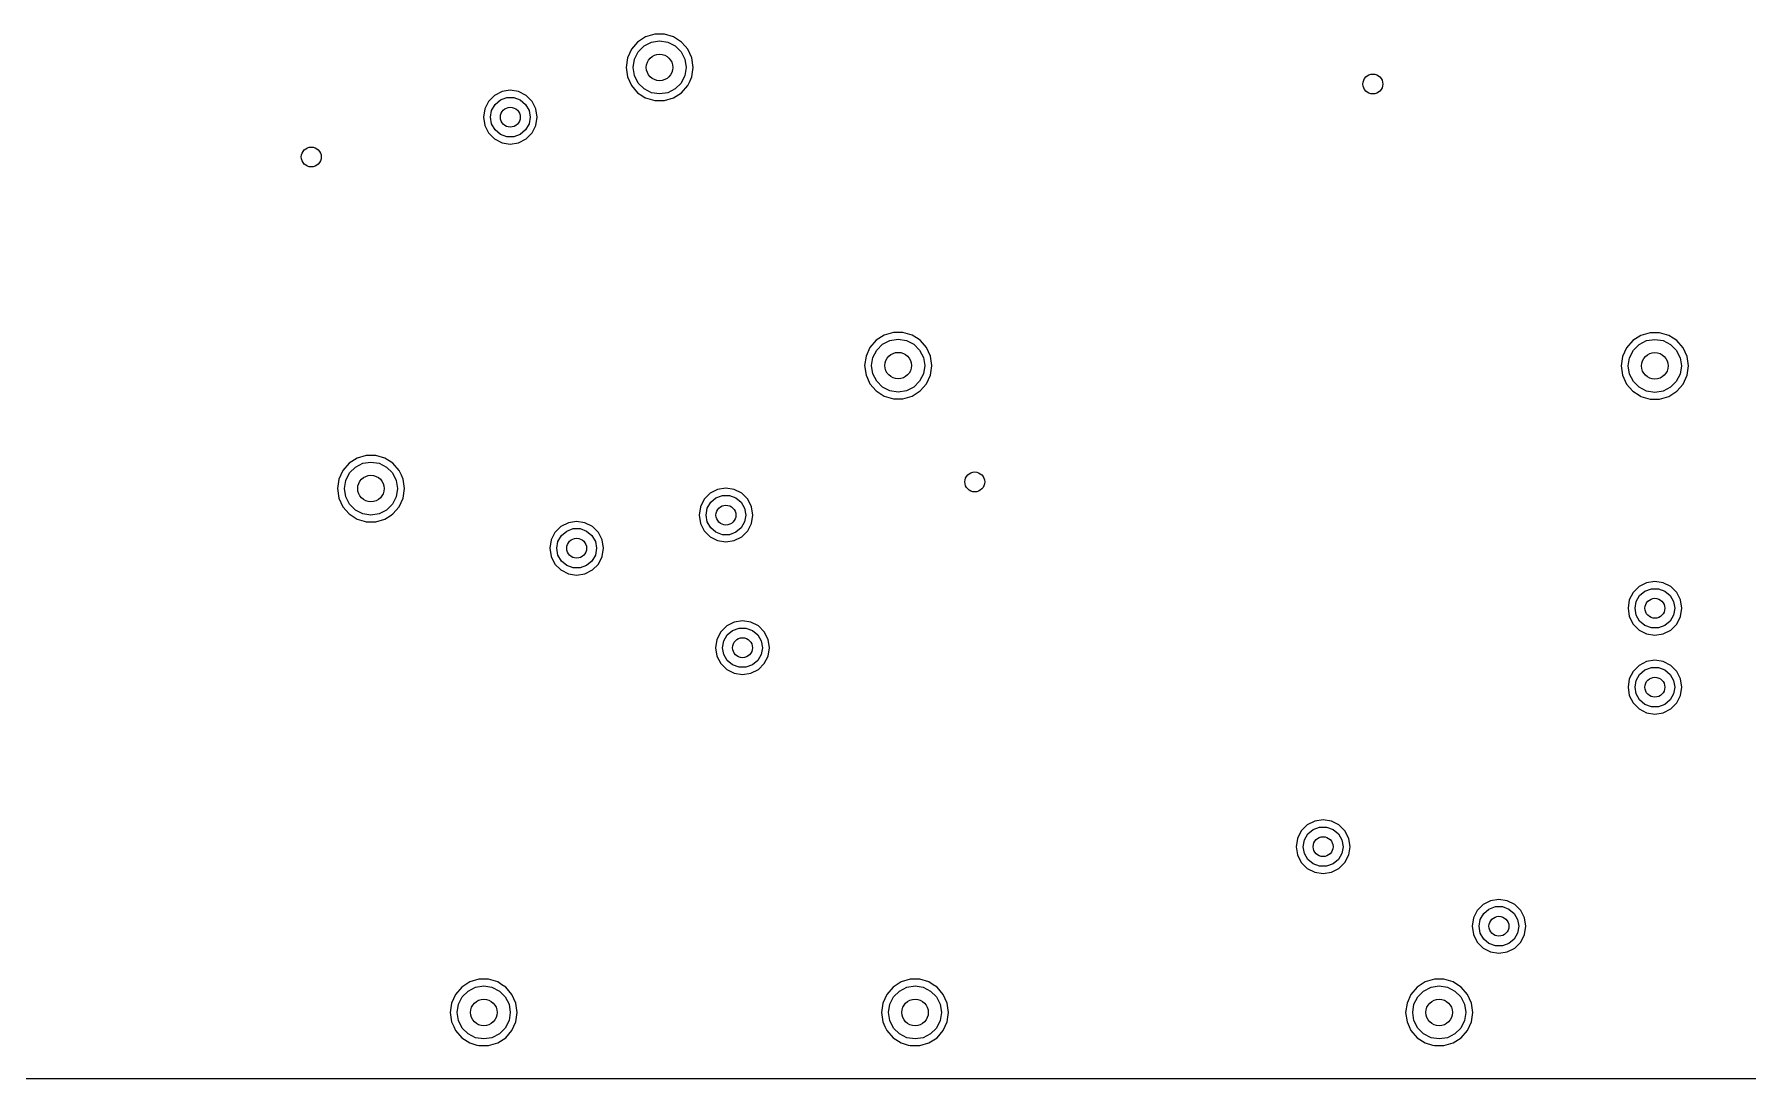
# Model space of a CAD drawing. Extents: x 107 to 211, y -135 to -72.
# Drawn here: x 132.83 to 158.65, y -135.5 to -119.75 of the extents above; entities that cross this region are included whole.
import ezdxf

# ---------------------------------------------------------------- set-up
doc = ezdxf.new("R2010")
doc.units = 0
doc.layers.add('BLACK', color=7, linetype='CONTINUOUS')

msp = doc.modelspace()

# ---------------------------------------------------------------- linework, layer by layer
at = {"layer": 'BLACK', "linetype": 'CONTINUOUS'}
for p, q in [((142.039945, -119.790047), (141.918875, -119.867855)), ((142.039949, -119.790046), (142.039945, -119.790047)), ((142.178036, -119.7495), (142.039949, -119.790046)), ((142.178039, -119.7495), (142.178036, -119.7495)), ((142.321961, -119.7495), (142.178039, -119.7495)), ((142.321964, -119.7495), (142.321961, -119.7495)), ((142.46005, -119.790046), (142.321964, -119.7495)), ((142.460054, -119.790047), (142.46005, -119.790046)), ((142.519184, -119.828048), (142.460054, -119.790047)), ((141.824623, -119.976626), (141.764834, -120.107545)), ((141.918868, -119.86786), (141.824623, -119.976626)), ((141.869577, -120.126393), (141.926393, -120.014886)), ((141.918875, -119.867855), (141.918868, -119.86786)), ((141.926393, -120.014886), (142.014886, -119.926393)), ((142.014886, -119.926393), (142.126393, -119.869577)), ((142.126393, -119.869577), (142.25, -119.85)), ((142.25, -119.85), (142.373607, -119.869577)), ((142.373607, -119.869577), (142.485114, -119.926393)), ((142.485114, -119.926393), (142.573607, -120.014886)), ((142.581128, -119.867857), (142.519184, -119.828048)), ((142.573607, -120.014886), (142.630423, -120.126393)), ((142.581129, -119.867859), (142.581128, -119.867857)), ((142.581131, -119.86786), (142.581129, -119.867859)), ((142.634433, -119.929375), (142.581131, -119.86786)), ((142.675377, -119.976627), (142.634433, -119.929375)), ((142.735165, -120.107543), (142.675377, -119.976627)), ((141.764834, -120.107545), (141.744353, -120.25)), ((141.744353, -120.25), (141.764834, -120.392454)), ((141.85, -120.25), (141.869577, -120.126393)), ((141.869577, -120.373607), (141.85, -120.25)), ((142.630423, -120.126393), (142.65, -120.25)), ((142.65, -120.25), (142.630423, -120.373607)), ((142.755647, -120.25), (142.735165, -120.107543)), ((142.735165, -120.392457), (142.755647, -120.25)), ((140, -120.594508), (139.874698, -120.614353)), ((140.125301, -120.614353), (140, -120.594508)), ((141.764834, -120.392454), (141.824623, -120.523373)), ((141.824623, -120.523373), (141.918868, -120.632139)), ((141.926393, -120.485114), (141.869577, -120.373607)), ((142.014886, -120.573607), (141.926393, -120.485114)), ((142.126393, -120.630423), (142.014886, -120.573607)), ((142.485114, -120.573607), (142.373607, -120.630423)), ((142.573607, -120.485114), (142.485114, -120.573607)), ((142.630423, -120.373607), (142.573607, -120.485114)), ((142.581128, -120.632143), (142.675377, -120.523373)), ((142.675377, -120.523373), (142.704319, -120.46)), ((142.704319, -120.46), (142.735165, -120.392457)), ((139.671951, -120.761656), (139.614353, -120.874698)), ((139.761656, -120.671951), (139.671951, -120.761656)), ((139.718092, -120.897394), (139.770187, -120.807164)), ((139.874698, -120.614353), (139.761656, -120.671951)), ((139.770187, -120.807164), (139.85, -120.740192)), ((139.85, -120.740192), (139.947906, -120.704558)), ((139.947906, -120.704558), (140.052094, -120.704558)), ((140.052094, -120.704558), (140.15, -120.740192)), ((140.125302, -120.614353), (140.125301, -120.614353)), ((140.125304, -120.614354), (140.125302, -120.614353)), ((140.238342, -120.67195), (140.125304, -120.614354)), ((140.15, -120.740192), (140.229813, -120.807164)), ((140.229813, -120.807164), (140.281908, -120.897394)), ((140.32805, -120.761658), (140.238342, -120.67195)), ((140.385646, -120.874696), (140.32805, -120.761658)), ((141.918868, -120.632139), (141.918869, -120.63214)), ((141.918869, -120.63214), (141.918872, -120.632143)), ((141.918872, -120.632143), (141.980815, -120.671951)), ((141.980815, -120.671951), (142.033576, -120.705859)), ((142.033576, -120.705859), (142.039947, -120.709953)), ((142.039947, -120.709953), (142.142279, -120.74)), ((142.25, -120.65), (142.126393, -120.630423)), ((142.142279, -120.74), (142.178035, -120.750499)), ((142.178035, -120.750499), (142.178037, -120.7505)), ((142.178037, -120.7505), (142.178039, -120.7505)), ((142.178039, -120.7505), (142.321963, -120.7505)), ((142.373607, -120.630423), (142.25, -120.65)), ((142.321963, -120.7505), (142.321964, -120.750499)), ((142.321964, -120.750499), (142.460053, -120.709953)), ((142.460053, -120.709953), (142.581128, -120.632143)), ((139.614353, -120.874698), (139.594508, -121)), ((139.594508, -121), (139.614353, -121.125301)), ((139.7, -121), (139.718092, -120.897394)), ((139.718092, -121.102606), (139.7, -121)), ((139.770187, -121.192836), (139.718092, -121.102606)), ((140.281908, -121.102606), (140.229813, -121.192836)), ((140.281908, -120.897394), (140.3, -121)), ((140.3, -121), (140.281908, -121.102606)), ((140.405492, -121), (140.385646, -120.874696)), ((140.385646, -121.125304), (140.405492, -121)), ((139.614353, -121.125301), (139.614353, -121.125302)), ((139.614353, -121.125302), (139.614354, -121.125304)), ((139.614354, -121.125304), (139.67195, -121.238342)), ((139.67195, -121.238342), (139.761658, -121.32805)), ((139.761658, -121.32805), (139.874696, -121.385646)), ((139.85, -121.259808), (139.770187, -121.192836)), ((139.947906, -121.295442), (139.85, -121.259808)), ((140.052094, -121.295442), (139.947906, -121.295442)), ((140.15, -121.259808), (140.052094, -121.295442)), ((140.125304, -121.385646), (140.238342, -121.32805)), ((140.229813, -121.192836), (140.15, -121.259808)), ((140.238342, -121.32805), (140.32805, -121.238342)), ((140.32805, -121.238342), (140.385646, -121.125304)), ((139.874696, -121.385646), (140, -121.405492)), ((140, -121.405492), (140.125304, -121.385646)), ((145.420574, -124.472577), (145.360785, -124.603496)), ((145.514819, -124.363811), (145.420574, -124.472577)), ((145.514826, -124.363806), (145.514819, -124.363811)), ((145.635896, -124.285998), (145.514826, -124.363806)), ((145.522344, -124.510837), (145.610837, -124.422344)), ((145.610837, -124.422344), (145.722344, -124.365528)), ((145.6359, -124.285997), (145.635896, -124.285998)), ((145.773987, -124.245451), (145.6359, -124.285997)), ((145.722344, -124.365528), (145.845951, -124.345951)), ((145.77399, -124.245451), (145.773987, -124.245451)), ((145.917912, -124.245451), (145.77399, -124.245451)), ((145.845951, -124.345951), (145.969558, -124.365528)), ((145.917915, -124.245451), (145.917912, -124.245451)), ((146.056001, -124.285997), (145.917915, -124.245451)), ((145.969558, -124.365528), (146.081065, -124.422344)), ((146.056005, -124.285998), (146.056001, -124.285997)), ((146.120133, -124.327211), (146.056005, -124.285998)), ((146.081065, -124.422344), (146.169558, -124.510837)), ((146.177079, -124.363808), (146.120133, -124.327211)), ((146.17708, -124.36381), (146.177079, -124.363808)), ((146.177082, -124.363811), (146.17708, -124.36381)), ((146.18059, -124.36786), (146.177082, -124.363811)), ((146.271328, -124.472578), (146.18059, -124.36786)), ((146.331116, -124.603494), (146.271328, -124.472578)), ((156.918868, -124.36786), (156.824623, -124.476626)), ((156.918875, -124.367855), (156.918868, -124.36786)), ((157.039945, -124.290047), (156.918875, -124.367855)), ((156.926393, -124.514886), (157.014886, -124.426393)), ((157.014886, -124.426393), (157.126393, -124.369577)), ((157.039949, -124.290046), (157.039945, -124.290047)), ((157.178036, -124.2495), (157.039949, -124.290046)), ((157.126393, -124.369577), (157.25, -124.35)), ((157.178039, -124.2495), (157.178036, -124.2495)), ((157.321961, -124.2495), (157.178039, -124.2495)), ((157.25, -124.35), (157.373607, -124.369577)), ((157.321964, -124.2495), (157.321961, -124.2495)), ((157.46005, -124.290046), (157.321964, -124.2495)), ((157.373607, -124.369577), (157.485114, -124.426393)), ((157.460054, -124.290047), (157.46005, -124.290046)), ((157.524182, -124.33126), (157.460054, -124.290047)), ((157.485114, -124.426393), (157.573607, -124.514886)), ((157.581128, -124.367857), (157.524182, -124.33126)), ((157.675377, -124.476627), (157.581128, -124.367857)), ((145.360785, -124.603496), (145.340304, -124.745951)), ((145.445951, -124.745951), (145.465528, -124.622344)), ((145.465528, -124.622344), (145.522344, -124.510837)), ((146.169558, -124.510837), (146.226374, -124.622344)), ((146.226374, -124.622344), (146.245951, -124.745951)), ((146.351598, -124.745951), (146.331116, -124.603494)), ((156.764834, -124.607545), (156.744353, -124.75)), ((156.824623, -124.476626), (156.764834, -124.607545)), ((156.85, -124.75), (156.869577, -124.626393)), ((156.869577, -124.626393), (156.926393, -124.514886)), ((157.573607, -124.514886), (157.630423, -124.626393)), ((157.630423, -124.626393), (157.65, -124.75)), ((157.735165, -124.607543), (157.675377, -124.476627)), ((157.755647, -124.75), (157.735165, -124.607543)), ((145.340304, -124.745951), (145.360785, -124.888405)), ((145.360785, -124.888405), (145.360785, -124.888406)), ((145.360785, -124.888406), (145.360786, -124.888408)), ((145.360786, -124.888408), (145.383254, -124.937605)), ((145.383254, -124.937605), (145.420574, -125.019324)), ((145.465528, -124.869558), (145.445951, -124.745951)), ((145.522344, -124.981065), (145.465528, -124.869558)), ((145.610837, -125.069558), (145.522344, -124.981065)), ((146.169558, -124.981065), (146.081065, -125.069558)), ((146.226374, -124.869558), (146.169558, -124.981065)), ((146.245951, -124.745951), (146.226374, -124.869558)), ((146.271328, -125.019324), (146.331116, -124.888408)), ((146.331116, -124.888408), (146.351016, -124.75)), ((146.351016, -124.75), (146.351598, -124.745951)), ((156.744353, -124.75), (156.764834, -124.892454)), ((156.764834, -124.892454), (156.824623, -125.023373)), ((156.869577, -124.873607), (156.85, -124.75)), ((156.926393, -124.985114), (156.869577, -124.873607)), ((157.014886, -125.073607), (156.926393, -124.985114)), ((157.573607, -124.985114), (157.485114, -125.073607)), ((157.630423, -124.873607), (157.573607, -124.985114)), ((157.65, -124.75), (157.630423, -124.873607)), ((157.675377, -125.023373), (157.735165, -124.892457)), ((157.735165, -124.892457), (157.755647, -124.75)), ((145.420574, -125.019324), (145.514819, -125.12809)), ((145.514819, -125.12809), (145.51482, -125.128091)), ((145.51482, -125.128091), (145.514823, -125.128094)), ((145.514823, -125.128094), (145.635898, -125.205904)), ((145.722344, -125.126374), (145.610837, -125.069558)), ((145.635898, -125.205904), (145.742354, -125.237162)), ((145.845951, -125.145951), (145.722344, -125.126374)), ((145.742354, -125.237162), (145.773986, -125.24645)), ((145.773986, -125.24645), (145.773988, -125.246451)), ((145.773988, -125.246451), (145.77399, -125.246451)), ((145.77399, -125.246451), (145.917914, -125.246451)), ((145.969558, -125.126374), (145.845951, -125.145951)), ((145.917914, -125.246451), (145.917915, -125.24645)), ((145.917915, -125.24645), (146.056004, -125.205904)), ((146.081065, -125.069558), (145.969558, -125.126374)), ((146.056004, -125.205904), (146.177079, -125.128094)), ((146.177079, -125.128094), (146.271328, -125.019324)), ((156.824623, -125.023373), (156.918868, -125.132139)), ((156.918868, -125.132139), (156.918869, -125.13214)), ((156.918869, -125.13214), (156.918872, -125.132143)), ((156.918872, -125.132143), (157.011474, -125.191654)), ((157.011474, -125.191654), (157.033646, -125.205904)), ((157.126393, -125.130423), (157.014886, -125.073607)), ((157.033646, -125.205904), (157.039947, -125.209953)), ((157.039947, -125.209953), (157.146403, -125.241211)), ((157.25, -125.15), (157.126393, -125.130423)), ((157.146403, -125.241211), (157.178035, -125.250499)), ((157.373607, -125.130423), (157.25, -125.15)), ((157.321964, -125.250499), (157.460053, -125.209953)), ((157.485114, -125.073607), (157.373607, -125.130423)), ((157.460053, -125.209953), (157.581128, -125.132143)), ((157.581128, -125.132143), (157.675377, -125.023373)), ((157.178035, -125.250499), (157.178037, -125.2505)), ((157.178037, -125.2505), (157.178039, -125.2505)), ((157.178039, -125.2505), (157.321963, -125.2505)), ((157.321963, -125.2505), (157.321964, -125.250499)), ((137.568868, -126.21786), (137.474623, -126.326626)), ((137.568875, -126.217855), (137.568868, -126.21786)), ((137.689945, -126.140047), (137.568875, -126.217855)), ((137.576393, -126.364886), (137.664886, -126.276393)), ((137.664886, -126.276393), (137.776393, -126.219577)), ((137.689949, -126.140046), (137.689945, -126.140047)), ((137.828036, -126.0995), (137.689949, -126.140046)), ((137.776393, -126.219577), (137.9, -126.2)), ((137.828039, -126.0995), (137.828036, -126.0995)), ((137.971961, -126.0995), (137.828039, -126.0995)), ((137.9, -126.2), (138.023607, -126.219577)), ((137.971964, -126.0995), (137.971961, -126.0995)), ((138.11005, -126.140046), (137.971964, -126.0995)), ((138.023607, -126.219577), (138.135114, -126.276393)), ((138.110054, -126.140047), (138.11005, -126.140046)), ((138.174182, -126.18126), (138.110054, -126.140047)), ((138.135114, -126.276393), (138.223607, -126.364886)), ((138.231128, -126.217857), (138.174182, -126.18126)), ((138.325377, -126.326627), (138.231128, -126.217857)), ((137.414834, -126.457545), (137.394353, -126.6)), ((137.474623, -126.326626), (137.414834, -126.457545)), ((137.5, -126.6), (137.519577, -126.476393)), ((137.519577, -126.476393), (137.576393, -126.364886)), ((138.223607, -126.364886), (138.280423, -126.476393)), ((138.280423, -126.476393), (138.3, -126.6)), ((138.358839, -126.399897), (138.325377, -126.326627)), ((138.385165, -126.457543), (138.358839, -126.399897)), ((138.405647, -126.6), (138.385165, -126.457543)), ((137.394353, -126.6), (137.414834, -126.742454)), ((137.414834, -126.742454), (137.414834, -126.742455)), ((137.414834, -126.742455), (137.414835, -126.742457)), ((137.414835, -126.742457), (137.474623, -126.873373)), ((137.519577, -126.723607), (137.5, -126.6)), ((137.576393, -126.835114), (137.519577, -126.723607)), ((138.280423, -126.723607), (138.223607, -126.835114)), ((138.3, -126.6), (138.280423, -126.723607)), ((138.325377, -126.873373), (138.385165, -126.742457)), ((138.385165, -126.742457), (138.405647, -126.6)), ((142.921951, -126.761656), (142.864353, -126.874698)), ((143.011656, -126.671951), (142.921951, -126.761656)), ((143.124698, -126.614353), (143.011656, -126.671951)), ((143.020187, -126.807164), (143.1, -126.740192)), ((143.1, -126.740192), (143.197906, -126.704558)), ((143.25, -126.594508), (143.124698, -126.614353)), ((143.197906, -126.704558), (143.302094, -126.704558)), ((143.375301, -126.614353), (143.25, -126.594508)), ((143.302094, -126.704558), (143.4, -126.740192)), ((143.375302, -126.614353), (143.375301, -126.614353)), ((143.375304, -126.614354), (143.375302, -126.614353)), ((143.488342, -126.67195), (143.375304, -126.614354)), ((143.4, -126.740192), (143.479813, -126.807164)), ((143.57805, -126.761658), (143.488342, -126.67195)), ((143.635646, -126.874696), (143.57805, -126.761658)), ((137.474623, -126.873373), (137.568868, -126.982139)), ((137.568868, -126.982139), (137.568869, -126.98214)), ((137.568869, -126.98214), (137.568872, -126.982143)), ((137.568872, -126.982143), (137.689947, -127.059953)), ((137.664886, -126.923607), (137.576393, -126.835114)), ((137.776393, -126.980423), (137.664886, -126.923607)), ((137.9, -127), (137.776393, -126.980423)), ((138.023607, -126.980423), (137.9, -127)), ((138.135114, -126.923607), (138.023607, -126.980423)), ((138.110053, -127.059953), (138.203342, -127)), ((138.223607, -126.835114), (138.135114, -126.923607)), ((138.203342, -127), (138.231128, -126.982143)), ((138.231128, -126.982143), (138.325377, -126.873373)), ((142.864353, -126.874698), (142.844508, -127)), ((142.844508, -127), (142.864353, -127.125301)), ((142.95, -127), (142.968092, -126.897394)), ((142.968092, -127.102606), (142.95, -127)), ((142.968092, -126.897394), (143.020187, -126.807164)), ((143.479813, -126.807164), (143.531908, -126.897394)), ((143.531908, -126.897394), (143.55, -127)), ((143.55, -127), (143.531908, -127.102606)), ((143.655492, -127), (143.635646, -126.874696)), ((143.635646, -127.125304), (143.655492, -127)), ((137.689947, -127.059953), (137.796403, -127.091211)), ((137.796403, -127.091211), (137.828035, -127.100499)), ((137.828035, -127.100499), (137.828037, -127.1005)), ((137.828037, -127.1005), (137.828039, -127.1005)), ((137.828039, -127.1005), (137.971963, -127.1005)), ((137.971963, -127.1005), (137.971964, -127.100499)), ((137.971964, -127.100499), (138.110053, -127.059953)), ((140.671951, -127.261656), (140.614353, -127.374698)), ((140.761656, -127.171951), (140.671951, -127.261656)), ((140.718092, -127.397394), (140.770187, -127.307164)), ((140.874698, -127.114353), (140.761656, -127.171951)), ((140.770187, -127.307164), (140.85, -127.240192)), ((140.85, -127.240192), (140.947906, -127.204558)), ((141, -127.094508), (140.874698, -127.114353)), ((140.947906, -127.204558), (141.052094, -127.204558)), ((141.125301, -127.114353), (141, -127.094508)), ((141.052094, -127.204558), (141.15, -127.240192)), ((141.125302, -127.114353), (141.125301, -127.114353)), ((141.125304, -127.114354), (141.125302, -127.114353)), ((141.238342, -127.17195), (141.125304, -127.114354)), ((141.15, -127.240192), (141.229813, -127.307164)), ((141.229813, -127.307164), (141.281908, -127.397394)), ((141.32805, -127.261658), (141.238342, -127.17195)), ((141.385646, -127.374696), (141.32805, -127.261658)), ((142.864353, -127.125301), (142.864353, -127.125302)), ((142.864353, -127.125302), (142.864354, -127.125304)), ((142.864354, -127.125304), (142.92195, -127.238342)), ((142.92195, -127.238342), (143.011658, -127.32805)), ((143.020187, -127.192836), (142.968092, -127.102606)), ((143.1, -127.259808), (143.020187, -127.192836)), ((143.197906, -127.295442), (143.1, -127.259808)), ((143.302094, -127.295442), (143.197906, -127.295442)), ((143.4, -127.259808), (143.302094, -127.295442)), ((143.479813, -127.192836), (143.4, -127.259808)), ((143.531908, -127.102606), (143.479813, -127.192836)), ((143.488342, -127.32805), (143.57805, -127.238342)), ((143.57805, -127.238342), (143.635646, -127.125304)), ((140.614353, -127.374698), (140.594508, -127.5)), ((140.594508, -127.5), (140.614353, -127.625301)), ((140.7, -127.5), (140.718092, -127.397394)), ((140.718092, -127.602606), (140.7, -127.5)), ((141.281908, -127.397394), (141.3, -127.5)), ((141.3, -127.5), (141.281908, -127.602606)), ((141.405492, -127.5), (141.385646, -127.374696)), ((141.385646, -127.625304), (141.405492, -127.5)), ((143.011658, -127.32805), (143.124696, -127.385646)), ((143.124696, -127.385646), (143.25, -127.405492)), ((143.25, -127.405492), (143.375304, -127.385646)), ((143.375304, -127.385646), (143.488342, -127.32805)), ((140.614353, -127.625301), (140.614353, -127.625302)), ((140.614353, -127.625302), (140.614354, -127.625304)), ((140.614354, -127.625304), (140.67195, -127.738342)), ((140.67195, -127.738342), (140.761658, -127.82805)), ((140.770187, -127.692836), (140.718092, -127.602606)), ((140.761658, -127.82805), (140.874696, -127.885646)), ((140.85, -127.759808), (140.770187, -127.692836)), ((140.947906, -127.795442), (140.85, -127.759808)), ((141.052094, -127.795442), (140.947906, -127.795442)), ((141.15, -127.759808), (141.052094, -127.795442)), ((141.125304, -127.885646), (141.238342, -127.82805)), ((141.229813, -127.692836), (141.15, -127.759808)), ((141.281908, -127.602606), (141.229813, -127.692836)), ((141.238342, -127.82805), (141.32805, -127.738342)), ((141.32805, -127.738342), (141.385646, -127.625304)), ((140.874696, -127.885646), (141, -127.905492)), ((141, -127.905492), (141.125304, -127.885646)), ((157.012607, -128.076951), (156.922902, -128.166656)), ((157.125649, -128.019353), (157.012607, -128.076951)), ((157.250951, -127.999508), (157.125649, -128.019353)), ((157.376252, -128.019353), (157.250951, -127.999508)), ((157.376253, -128.019353), (157.376252, -128.019353)), ((157.376255, -128.019354), (157.376253, -128.019353)), ((157.489293, -128.07695), (157.376255, -128.019354)), ((157.579001, -128.166658), (157.489293, -128.07695)), ((156.865304, -128.279698), (156.845459, -128.405)), ((156.922902, -128.166656), (156.865304, -128.279698)), ((156.950951, -128.405), (156.969043, -128.302394)), ((156.969043, -128.302394), (157.021138, -128.212164)), ((157.021138, -128.212164), (157.100951, -128.145192)), ((157.100951, -128.145192), (157.198857, -128.109558)), ((157.198857, -128.109558), (157.303045, -128.109558)), ((157.303045, -128.109558), (157.400951, -128.145192)), ((157.400951, -128.145192), (157.480764, -128.212164)), ((157.480764, -128.212164), (157.532859, -128.302394)), ((157.532859, -128.302394), (157.550951, -128.405)), ((157.636597, -128.279696), (157.579001, -128.166658)), ((157.656443, -128.405), (157.636597, -128.279696)), ((143.5, -128.594508), (143.374698, -128.614353)), ((143.625301, -128.614353), (143.5, -128.594508)), ((156.845459, -128.405), (156.865304, -128.530301)), ((156.865304, -128.530301), (156.865304, -128.530302)), ((156.865304, -128.530302), (156.865305, -128.530304)), ((156.865305, -128.530304), (156.922901, -128.643342)), ((156.969043, -128.507606), (156.950951, -128.405)), ((157.021138, -128.597836), (156.969043, -128.507606)), ((157.100951, -128.664808), (157.021138, -128.597836)), ((157.480764, -128.597836), (157.400951, -128.664808)), ((157.532859, -128.507606), (157.480764, -128.597836)), ((157.550951, -128.405), (157.532859, -128.507606)), ((157.579001, -128.643342), (157.636597, -128.530304)), ((157.636597, -128.530304), (157.656443, -128.405)), ((143.171951, -128.761656), (143.114353, -128.874698)), ((143.261656, -128.671951), (143.171951, -128.761656)), ((143.218092, -128.897394), (143.270187, -128.807164)), ((143.374698, -128.614353), (143.261656, -128.671951)), ((143.270187, -128.807164), (143.35, -128.740192)), ((143.35, -128.740192), (143.447906, -128.704558)), ((143.447906, -128.704558), (143.552094, -128.704558)), ((143.552094, -128.704558), (143.65, -128.740192)), ((143.625302, -128.614353), (143.625301, -128.614353)), ((143.625304, -128.614354), (143.625302, -128.614353)), ((143.738342, -128.67195), (143.625304, -128.614354)), ((143.65, -128.740192), (143.729813, -128.807164)), ((143.729813, -128.807164), (143.781908, -128.897394)), ((143.82805, -128.761658), (143.738342, -128.67195)), ((143.885646, -128.874696), (143.82805, -128.761658)), ((156.922901, -128.643342), (157.012609, -128.73305)), ((157.012609, -128.73305), (157.125647, -128.790646)), ((157.198857, -128.700442), (157.100951, -128.664808)), ((157.125647, -128.790646), (157.250951, -128.810492)), ((157.303045, -128.700442), (157.198857, -128.700442)), ((157.250951, -128.810492), (157.376255, -128.790646)), ((157.400951, -128.664808), (157.303045, -128.700442)), ((157.376255, -128.790646), (157.489293, -128.73305)), ((157.489293, -128.73305), (157.579001, -128.643342)), ((143.114353, -128.874698), (143.094508, -129)), ((143.094508, -129), (143.114353, -129.125301)), ((143.2, -129), (143.218092, -128.897394)), ((143.218092, -129.102606), (143.2, -129)), ((143.270187, -129.192836), (143.218092, -129.102606)), ((143.781908, -129.102606), (143.729813, -129.192836)), ((143.781908, -128.897394), (143.8, -129)), ((143.8, -129), (143.781908, -129.102606)), ((143.905492, -129), (143.885646, -128.874696)), ((143.885646, -129.125304), (143.905492, -129)), ((143.114353, -129.125301), (143.114353, -129.125302)), ((143.114353, -129.125302), (143.114354, -129.125304)), ((143.114354, -129.125304), (143.17195, -129.238342)), ((143.17195, -129.238342), (143.261658, -129.32805)), ((143.261658, -129.32805), (143.374696, -129.385646)), ((143.35, -129.259808), (143.270187, -129.192836)), ((143.447906, -129.295442), (143.35, -129.259808)), ((143.552094, -129.295442), (143.447906, -129.295442)), ((143.65, -129.259808), (143.552094, -129.295442)), ((143.625304, -129.385646), (143.738342, -129.32805)), ((143.729813, -129.192836), (143.65, -129.259808)), ((143.738342, -129.32805), (143.82805, -129.238342)), ((143.82805, -129.238342), (143.885646, -129.125304)), ((156.922902, -129.356656), (156.865304, -129.469698)), ((157.012607, -129.266951), (156.922902, -129.356656)), ((157.125649, -129.209353), (157.012607, -129.266951)), ((157.021138, -129.402164), (157.100951, -129.335192)), ((157.100951, -129.335192), (157.198857, -129.299558)), ((157.250951, -129.189508), (157.125649, -129.209353)), ((157.198857, -129.299558), (157.303045, -129.299558)), ((157.376252, -129.209353), (157.250951, -129.189508)), ((157.303045, -129.299558), (157.400951, -129.335192)), ((157.376253, -129.209353), (157.376252, -129.209353)), ((157.376255, -129.209354), (157.376253, -129.209353)), ((157.489293, -129.26695), (157.376255, -129.209354)), ((157.400951, -129.335192), (157.480764, -129.402164)), ((157.579001, -129.356658), (157.489293, -129.26695)), ((157.636597, -129.469696), (157.579001, -129.356658)), ((143.374696, -129.385646), (143.5, -129.405492)), ((143.5, -129.405492), (143.625304, -129.385646)), ((156.865304, -129.469698), (156.845459, -129.595)), ((156.845459, -129.595), (156.865304, -129.720301)), ((156.950951, -129.595), (156.969043, -129.492394)), ((156.969043, -129.697606), (156.950951, -129.595)), ((156.969043, -129.492394), (157.021138, -129.402164)), ((157.480764, -129.402164), (157.532859, -129.492394)), ((157.532859, -129.492394), (157.550951, -129.595)), ((157.550951, -129.595), (157.532859, -129.697606)), ((157.656443, -129.595), (157.636597, -129.469696)), ((157.636597, -129.720304), (157.656443, -129.595)), ((156.865304, -129.720301), (156.865304, -129.720302)), ((156.865304, -129.720302), (156.865305, -129.720304)), ((156.865305, -129.720304), (156.922901, -129.833342)), ((156.922901, -129.833342), (157.012609, -129.92305)), ((157.021138, -129.787836), (156.969043, -129.697606)), ((157.100951, -129.854808), (157.021138, -129.787836)), ((157.198857, -129.890442), (157.100951, -129.854808)), ((157.303045, -129.890442), (157.198857, -129.890442)), ((157.400951, -129.854808), (157.303045, -129.890442)), ((157.480764, -129.787836), (157.400951, -129.854808)), ((157.532859, -129.697606), (157.480764, -129.787836)), ((157.489293, -129.92305), (157.579001, -129.833342)), ((157.579001, -129.833342), (157.636597, -129.720304)), ((157.012609, -129.92305), (157.125647, -129.980646)), ((157.125647, -129.980646), (157.250951, -130.000492)), ((157.250951, -130.000492), (157.376255, -129.980646)), ((157.376255, -129.980646), (157.489293, -129.92305)), ((152.011656, -131.671951), (151.921951, -131.761656)), ((152.124698, -131.614353), (152.011656, -131.671951)), ((152.1, -131.740192), (152.197906, -131.704558)), ((152.25, -131.594508), (152.124698, -131.614353)), ((152.197906, -131.704558), (152.302094, -131.704558)), ((152.375301, -131.614353), (152.25, -131.594508)), ((152.302094, -131.704558), (152.4, -131.740192)), ((152.375302, -131.614353), (152.375301, -131.614353)), ((152.375304, -131.614354), (152.375302, -131.614353)), ((152.488342, -131.67195), (152.375304, -131.614354)), ((152.57805, -131.761658), (152.488342, -131.67195)), ((151.864353, -131.874698), (151.844508, -132)), ((151.921951, -131.761656), (151.864353, -131.874698)), ((151.95, -132), (151.968092, -131.897394)), ((151.968092, -131.897394), (152.020187, -131.807164)), ((152.020187, -131.807164), (152.1, -131.740192)), ((152.4, -131.740192), (152.479813, -131.807164)), ((152.479813, -131.807164), (152.531908, -131.897394)), ((152.531908, -131.897394), (152.55, -132)), ((152.635646, -131.874696), (152.57805, -131.761658)), ((152.655492, -132), (152.635646, -131.874696)), ((151.844508, -132), (151.864353, -132.125301)), ((151.864353, -132.125301), (151.864353, -132.125302)), ((151.864353, -132.125302), (151.864354, -132.125304)), ((151.864354, -132.125304), (151.92195, -132.238342)), ((151.968092, -132.102606), (151.95, -132)), ((152.020187, -132.192836), (151.968092, -132.102606)), ((152.1, -132.259808), (152.020187, -132.192836)), ((152.479813, -132.192836), (152.4, -132.259808)), ((152.531908, -132.102606), (152.479813, -132.192836)), ((152.55, -132), (152.531908, -132.102606)), ((152.57805, -132.238342), (152.635646, -132.125304)), ((152.635646, -132.125304), (152.655492, -132)), ((151.92195, -132.238342), (152.011658, -132.32805)), ((152.011658, -132.32805), (152.124696, -132.385646)), ((152.197906, -132.295442), (152.1, -132.259808)), ((152.124696, -132.385646), (152.25, -132.405492)), ((152.302094, -132.295442), (152.197906, -132.295442)), ((152.25, -132.405492), (152.375304, -132.385646)), ((152.4, -132.259808), (152.302094, -132.295442)), ((152.375304, -132.385646), (152.488342, -132.32805)), ((152.488342, -132.32805), (152.57805, -132.238342)), ((154.571951, -132.961656), (154.514353, -133.074698)), ((154.661656, -132.871951), (154.571951, -132.961656)), ((154.774698, -132.814353), (154.661656, -132.871951)), ((154.670187, -133.007164), (154.75, -132.940192)), ((154.75, -132.940192), (154.847906, -132.904558)), ((154.9, -132.794508), (154.774698, -132.814353)), ((154.847906, -132.904558), (154.952094, -132.904558)), ((155.025301, -132.814353), (154.9, -132.794508)), ((154.952094, -132.904558), (155.05, -132.940192)), ((155.025302, -132.814353), (155.025301, -132.814353)), ((155.025304, -132.814354), (155.025302, -132.814353)), ((155.138342, -132.87195), (155.025304, -132.814354)), ((155.05, -132.940192), (155.129813, -133.007164)), ((155.22805, -132.961658), (155.138342, -132.87195)), ((155.285646, -133.074696), (155.22805, -132.961658)), ((154.514353, -133.074698), (154.494508, -133.2)), ((154.494508, -133.2), (154.514353, -133.325301)), ((154.6, -133.2), (154.618092, -133.097394)), ((154.618092, -133.302606), (154.6, -133.2)), ((154.618092, -133.097394), (154.670187, -133.007164)), ((155.129813, -133.007164), (155.181908, -133.097394)), ((155.181908, -133.097394), (155.2, -133.2)), ((155.2, -133.2), (155.181908, -133.302606)), ((155.305492, -133.2), (155.285646, -133.074696)), ((155.285646, -133.325304), (155.305492, -133.2)), ((154.514353, -133.325301), (154.514353, -133.325302)), ((154.514353, -133.325302), (154.514354, -133.325304)), ((154.514354, -133.325304), (154.57195, -133.438342)), ((154.57195, -133.438342), (154.661658, -133.52805)), ((154.670187, -133.392836), (154.618092, -133.302606)), ((154.75, -133.459808), (154.670187, -133.392836)), ((154.847906, -133.495442), (154.75, -133.459808)), ((154.952094, -133.495442), (154.847906, -133.495442)), ((155.05, -133.459808), (154.952094, -133.495442)), ((155.129813, -133.392836), (155.05, -133.459808)), ((155.181908, -133.302606), (155.129813, -133.392836)), ((155.138342, -133.52805), (155.22805, -133.438342)), ((155.22805, -133.438342), (155.285646, -133.325304)), ((154.661658, -133.52805), (154.774696, -133.585646)), ((154.774696, -133.585646), (154.9, -133.605492)), ((154.9, -133.605492), (155.025304, -133.585646)), ((155.025304, -133.585646), (155.138342, -133.52805)), ((139.528036, -133.9995), (139.389949, -134.040046)), ((139.528039, -133.9995), (139.528036, -133.9995)), ((139.671961, -133.9995), (139.528039, -133.9995)), ((139.671964, -133.9995), (139.671961, -133.9995)), ((139.81005, -134.040046), (139.671964, -133.9995)), ((146.028036, -133.9995), (145.889949, -134.040046)), ((146.028039, -133.9995), (146.028036, -133.9995)), ((146.171961, -133.9995), (146.028039, -133.9995)), ((146.171964, -133.9995), (146.171961, -133.9995)), ((146.31005, -134.040046), (146.171964, -133.9995)), ((153.928036, -133.9995), (153.789949, -134.040046)), ((153.928039, -133.9995), (153.928036, -133.9995)), ((154.071961, -133.9995), (153.928039, -133.9995)), ((154.071964, -133.9995), (154.071961, -133.9995)), ((154.21005, -134.040046), (154.071964, -133.9995)), ((139.174623, -134.226626), (139.114834, -134.357545)), ((139.268868, -134.11786), (139.174623, -134.226626)), ((139.219577, -134.376393), (139.276393, -134.264886)), ((139.268875, -134.117855), (139.268868, -134.11786)), ((139.389945, -134.040047), (139.268875, -134.117855)), ((139.276393, -134.264886), (139.364886, -134.176393)), ((139.364886, -134.176393), (139.476393, -134.119577)), ((139.389949, -134.040046), (139.389945, -134.040047)), ((139.476393, -134.119577), (139.6, -134.1)), ((139.6, -134.1), (139.723607, -134.119577)), ((139.723607, -134.119577), (139.835114, -134.176393)), ((139.810054, -134.040047), (139.81005, -134.040046)), ((139.874182, -134.08126), (139.810054, -134.040047)), ((139.835114, -134.176393), (139.923607, -134.264886)), ((139.931128, -134.117857), (139.874182, -134.08126)), ((139.923607, -134.264886), (139.980423, -134.376393)), ((140.025377, -134.226627), (139.931128, -134.117857)), ((140.085165, -134.357543), (140.025377, -134.226627)), ((145.674623, -134.226626), (145.614834, -134.357545)), ((145.768868, -134.11786), (145.674623, -134.226626)), ((145.719577, -134.376393), (145.776393, -134.264886)), ((145.768875, -134.117855), (145.768868, -134.11786)), ((145.889945, -134.040047), (145.768875, -134.117855)), ((145.776393, -134.264886), (145.864886, -134.176393)), ((145.864886, -134.176393), (145.976393, -134.119577)), ((145.889949, -134.040046), (145.889945, -134.040047)), ((145.976393, -134.119577), (146.1, -134.1)), ((146.1, -134.1), (146.223607, -134.119577)), ((146.223607, -134.119577), (146.335114, -134.176393)), ((146.310054, -134.040047), (146.31005, -134.040046)), ((146.374182, -134.08126), (146.310054, -134.040047)), ((146.335114, -134.176393), (146.423607, -134.264886)), ((146.431128, -134.117857), (146.374182, -134.08126)), ((146.423607, -134.264886), (146.480423, -134.376393)), ((146.525377, -134.226627), (146.431128, -134.117857)), ((146.585165, -134.357543), (146.525377, -134.226627)), ((153.574623, -134.226626), (153.514834, -134.357545)), ((153.668868, -134.11786), (153.574623, -134.226626)), ((153.619577, -134.376393), (153.676393, -134.264886)), ((153.668875, -134.117855), (153.668868, -134.11786)), ((153.789945, -134.040047), (153.668875, -134.117855)), ((153.676393, -134.264886), (153.764886, -134.176393)), ((153.764886, -134.176393), (153.876393, -134.119577)), ((153.789949, -134.040046), (153.789945, -134.040047)), ((153.876393, -134.119577), (154, -134.1)), ((154, -134.1), (154.123607, -134.119577)), ((154.123607, -134.119577), (154.235114, -134.176393)), ((154.210054, -134.040047), (154.21005, -134.040046)), ((154.274182, -134.08126), (154.210054, -134.040047)), ((154.235114, -134.176393), (154.323607, -134.264886)), ((154.331128, -134.117857), (154.274182, -134.08126)), ((154.323607, -134.264886), (154.380423, -134.376393)), ((154.425377, -134.226627), (154.331128, -134.117857)), ((154.485165, -134.357543), (154.425377, -134.226627)), ((139.114834, -134.357545), (139.094353, -134.5)), ((139.094353, -134.5), (139.114834, -134.642454)), ((139.2, -134.5), (139.219577, -134.376393)), ((139.219577, -134.623607), (139.2, -134.5)), ((139.980423, -134.376393), (140, -134.5)), ((140, -134.5), (139.980423, -134.623607)), ((140.105647, -134.5), (140.085165, -134.357543)), ((140.085165, -134.642457), (140.105647, -134.5)), ((145.614834, -134.357545), (145.594353, -134.5)), ((145.594353, -134.5), (145.614834, -134.642454)), ((145.7, -134.5), (145.719577, -134.376393)), ((145.719577, -134.623607), (145.7, -134.5)), ((146.480423, -134.376393), (146.5, -134.5)), ((146.5, -134.5), (146.480423, -134.623607)), ((146.605647, -134.5), (146.585165, -134.357543)), ((146.585165, -134.642457), (146.605647, -134.5)), ((153.514834, -134.357545), (153.494353, -134.5)), ((153.494353, -134.5), (153.514834, -134.642454)), ((153.6, -134.5), (153.619577, -134.376393)), ((153.619577, -134.623607), (153.6, -134.5)), ((154.380423, -134.376393), (154.4, -134.5)), ((154.4, -134.5), (154.380423, -134.623607)), ((154.505647, -134.5), (154.485165, -134.357543)), ((154.485165, -134.642457), (154.505647, -134.5)), ((139.114834, -134.642454), (139.114834, -134.642455)), ((139.114834, -134.642455), (139.114835, -134.642457)), ((139.114835, -134.642457), (139.146713, -134.712259)), ((139.146713, -134.712259), (139.174623, -134.773373)), ((139.174623, -134.773373), (139.268868, -134.882139)), ((139.276393, -134.735114), (139.219577, -134.623607)), ((139.364886, -134.823607), (139.276393, -134.735114)), ((139.923607, -134.735114), (139.835114, -134.823607)), ((139.980423, -134.623607), (139.923607, -134.735114)), ((139.931128, -134.882143), (140.025377, -134.773373)), ((140.025377, -134.773373), (140.085165, -134.642457)), ((145.614834, -134.642454), (145.614834, -134.642455)), ((145.614834, -134.642455), (145.614835, -134.642457)), ((145.614835, -134.642457), (145.646713, -134.712259)), ((145.646713, -134.712259), (145.674623, -134.773373)), ((145.674623, -134.773373), (145.768868, -134.882139)), ((145.776393, -134.735114), (145.719577, -134.623607)), ((145.864886, -134.823607), (145.776393, -134.735114)), ((146.423607, -134.735114), (146.335114, -134.823607)), ((146.480423, -134.623607), (146.423607, -134.735114)), ((146.431128, -134.882143), (146.525377, -134.773373)), ((146.525377, -134.773373), (146.585165, -134.642457)), ((153.514834, -134.642454), (153.514834, -134.642455)), ((153.514834, -134.642455), (153.514835, -134.642457)), ((153.514835, -134.642457), (153.546713, -134.712259)), ((153.546713, -134.712259), (153.574623, -134.773373)), ((153.574623, -134.773373), (153.668868, -134.882139)), ((153.676393, -134.735114), (153.619577, -134.623607)), ((153.764886, -134.823607), (153.676393, -134.735114)), ((154.323607, -134.735114), (154.235114, -134.823607)), ((154.380423, -134.623607), (154.323607, -134.735114)), ((154.331128, -134.882143), (154.425377, -134.773373)), ((154.425377, -134.773373), (154.485165, -134.642457)), ((139.268868, -134.882139), (139.268869, -134.88214)), ((139.268869, -134.88214), (139.268872, -134.882143)), ((139.268872, -134.882143), (139.389947, -134.959953)), ((139.476393, -134.880423), (139.364886, -134.823607)), ((139.389947, -134.959953), (139.496403, -134.991211)), ((139.6, -134.9), (139.476393, -134.880423)), ((139.496403, -134.991211), (139.528035, -135.000499)), ((139.528035, -135.000499), (139.528037, -135.0005)), ((139.528037, -135.0005), (139.528039, -135.0005)), ((139.528039, -135.0005), (139.671963, -135.0005)), ((139.723607, -134.880423), (139.6, -134.9)), ((139.671963, -135.0005), (139.671964, -135.000499)), ((139.671964, -135.000499), (139.810053, -134.959953)), ((139.835114, -134.823607), (139.723607, -134.880423)), ((139.810053, -134.959953), (139.931128, -134.882143)), ((145.768868, -134.882139), (145.768869, -134.88214)), ((145.768869, -134.88214), (145.768872, -134.882143)), ((145.768872, -134.882143), (145.889947, -134.959953)), ((145.976393, -134.880423), (145.864886, -134.823607)), ((145.889947, -134.959953), (145.996403, -134.991211)), ((146.1, -134.9), (145.976393, -134.880423)), ((145.996403, -134.991211), (146.028035, -135.000499)), ((146.028035, -135.000499), (146.028037, -135.0005)), ((146.028037, -135.0005), (146.028039, -135.0005)), ((146.028039, -135.0005), (146.171963, -135.0005)), ((146.223607, -134.880423), (146.1, -134.9)), ((146.171963, -135.0005), (146.171964, -135.000499)), ((146.171964, -135.000499), (146.310053, -134.959953)), ((146.335114, -134.823607), (146.223607, -134.880423)), ((146.310053, -134.959953), (146.431128, -134.882143)), ((153.668868, -134.882139), (153.668869, -134.88214)), ((153.668869, -134.88214), (153.668872, -134.882143)), ((153.668872, -134.882143), (153.789947, -134.959953)), ((153.876393, -134.880423), (153.764886, -134.823607)), ((153.789947, -134.959953), (153.896403, -134.991211)), ((154, -134.9), (153.876393, -134.880423)), ((153.896403, -134.991211), (153.928035, -135.000499)), ((153.928035, -135.000499), (153.928037, -135.0005)), ((153.928037, -135.0005), (153.928039, -135.0005)), ((153.928039, -135.0005), (154.071963, -135.0005)), ((154.123607, -134.880423), (154, -134.9)), ((154.071963, -135.0005), (154.071964, -135.000499)), ((154.071964, -135.000499), (154.210053, -134.959953)), ((154.235114, -134.823607), (154.123607, -134.880423)), ((154.210053, -134.959953), (154.331128, -134.882143)), ((207.249088, -135.4995), (110.750912, -135.4995))]:
    msp.add_line(p, q, dxfattribs=at)
at = {"layer": 'BLACK'}
for centre, radius in [((142.25, -120.25), 0.2), ((153, -120.5), 0.15), ((140, -121), 0.15), ((137, -121.6), 0.15), ((145.845951, -124.745951), 0.2), ((157.25, -124.75), 0.2), ((137.9, -126.6), 0.2), ((147, -126.5), 0.15), ((143.25, -127), 0.15), ((141, -127.5), 0.15), ((157.250951, -128.405), 0.15), ((143.5, -129), 0.15), ((157.250951, -129.595), 0.15), ((152.25, -132), 0.15), ((154.9, -133.2), 0.15), ((139.6, -134.5), 0.2), ((146.1, -134.5), 0.2), ((154, -134.5), 0.2)]:
    msp.add_circle(centre, radius, dxfattribs=at)

doc.saveas('drawing.dxf')
